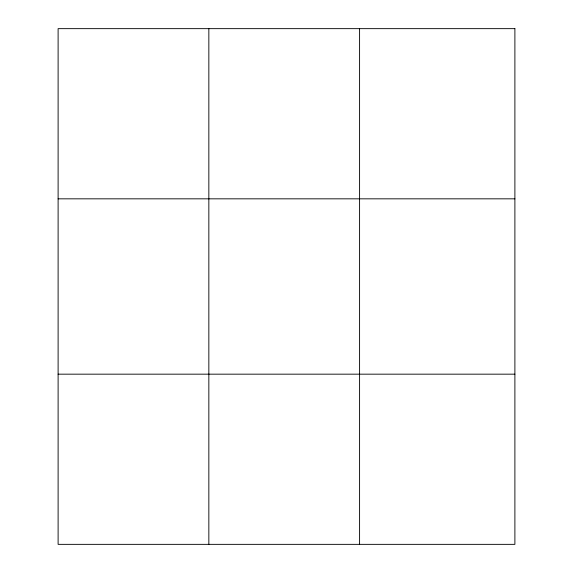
<?xml version="1.0" encoding="UTF-8"?>
<svg xmlns="http://www.w3.org/2000/svg" width="573" height="573" viewBox="0 0 573 573"><rect width="100%" height="100%" fill="white"/><g stroke="black" fill="none" stroke-linecap="round" stroke-linejoin="round"><path stroke-width="0.86" d="M208.844 544.35L208.844 28.65M359.586 544.35L359.586 28.65M58.109 198.831L514.891 198.831M58.109 374.169L514.891 374.169M514.891 28.65L514.891 544.35L58.109 544.35L58.109 28.65L514.891 28.65"/></g></svg>
